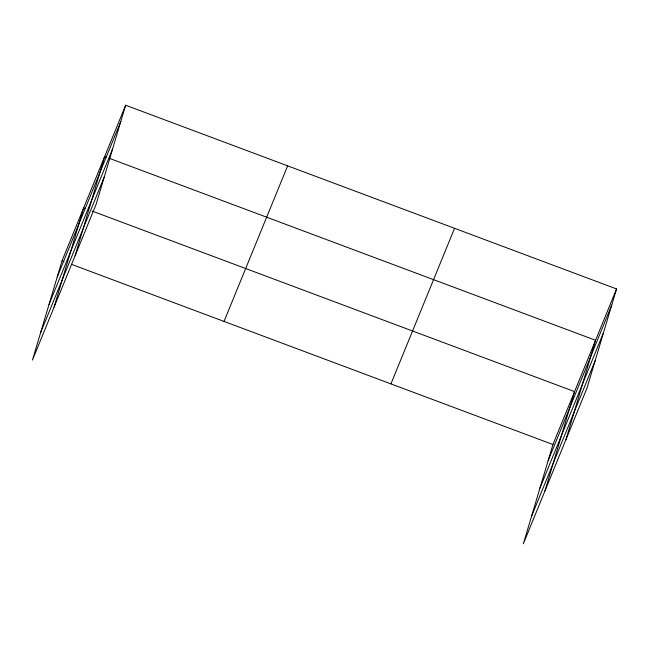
<?xml version="1.0" encoding="UTF-8"?>
<svg xmlns="http://www.w3.org/2000/svg" width="649" height="649" viewBox="0 0 649 649"><rect width="100%" height="100%" fill="white"/><g stroke="black" fill="none" stroke-linecap="round" stroke-linejoin="round"><path stroke-width="0.97" d="M125.646 105.227L62.044 260.801L32.45 360.065L96.06 204.484L125.646 105.227L616.55 288.935L586.956 388.199L523.354 543.773L552.94 444.516L616.55 288.935M54.078 307.164L83.664 207.907L85.554 208.613M75.065 255.828L104.659 156.563L106.541 157.269M544.982 490.879L574.568 391.615L92.142 211.079M565.969 439.535L595.563 340.279L109.365 158.332M57.226 276.961L120.836 121.379M49.048 304.381L112.658 148.808M40.627 332.637L104.238 177.063M224.035 321.425L287.645 165.852M390.941 383.892L454.551 228.31M548.129 460.668L611.731 305.095M539.952 488.097L603.562 332.515M531.523 516.353L595.133 360.771M62.044 260.801L63.926 261.506M71.455 264.33L552.94 444.516"/></g></svg>
